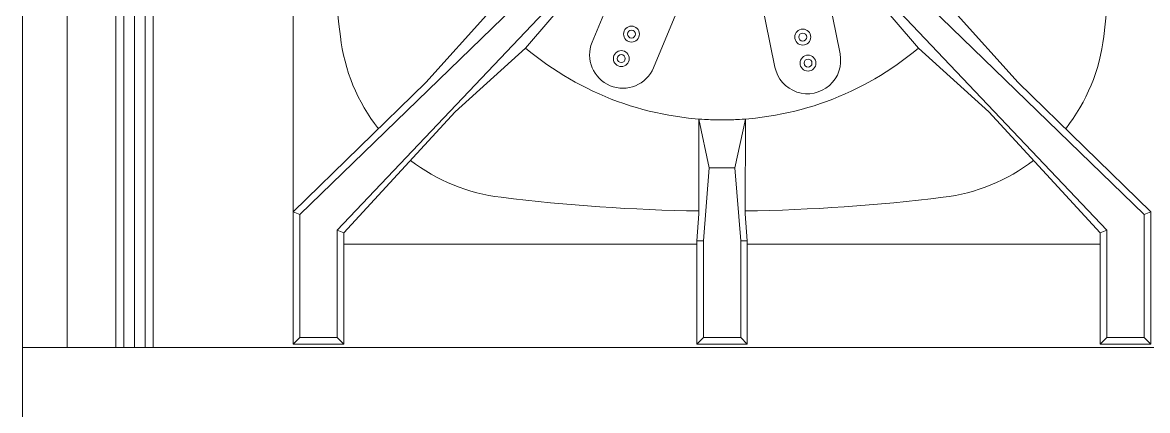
# Model space of a CAD drawing. Extents: x 306 to 2240, y 18 to 779.
# Drawn here: x 688.7702 to 689.1932, y 391.181 to 391.3269 of the extents above; entities that cross this region are included whole.
import ezdxf

# ---------------------------------------------------------------- set-up
doc = ezdxf.new("R2010")
doc.units = 0
doc.header["$MEASUREMENT"] = 0
doc.linetypes.add('ACAD_ISO03W100', pattern=[30, 12, -18])
doc.layers.add('EQUIPAMIENTO SUPER', color=1, linetype='Continuous')
doc.layers.add('Sanitario', color=1, linetype='Continuous')

msp = doc.modelspace()

# ---------------------------------------------------------------- linework, layer by layer
at = {"layer": 'EQUIPAMIENTO SUPER', "color": 253, "lineweight": 0}
for p, q in [((688.78699494084, 391.204752502158, -6.438942029e-07), (688.78699494084, 392.0047525021575, -6.438942029e-07)), ((688.78699494084, 391.204752502158, -6.438942029e-07), (688.78699494084, 392.0047525021575, -6.438942029e-07)), ((688.8052408786557, 391.204752502158, -6.438942029e-07), (688.8052408786557, 392.0047525021575, -6.438942029e-07)), ((688.8052408786557, 391.204752502158, -6.438942029e-07), (688.8052408786557, 392.0047525021575, -6.438942029e-07)), ((688.8082408786563, 391.204752502158, -6.438942029e-07), (688.8082408786563, 392.0047525021575, -6.438942029e-07)), ((688.8082408786563, 391.204752502158, -6.438942029e-07), (688.8082408786563, 392.0047525021575, -6.438942029e-07)), ((688.8122408786571, 391.204752502158, -6.438942029e-07), (688.8122408786571, 392.0047525021575, -6.438942029e-07)), ((688.8122408786571, 391.204752502158, -6.438942029e-07), (688.8122408786571, 392.0047525021575, -6.438942029e-07)), ((688.8163362679685, 391.204752502158, -6.438942029e-07), (688.8163362679685, 392.0047525021575, -6.438942029e-07)), ((688.8163362679685, 391.204752502158, -6.438942029e-07), (688.8163362679685, 392.0047525021575, -6.438942029e-07)), ((688.8193362679652, 391.204752502158, -6.438942029e-07), (688.8193362679652, 392.0047525021575, -6.438942029e-07)), ((688.8193362679652, 391.204752502158, -6.438942029e-07), (688.8193362679652, 392.0047525021575, -6.438942029e-07)), ((688.8719949408389, 391.404752502158, -6.438942029e-07), (688.8719949408389, 391.2435025021577, -6.438942029e-07)), ((689.0055287568815, 391.3705035033763, -6.438942029e-07), (688.9843850140445, 391.3194579926606, -6.438942029e-07)), ((689.028625745194, 391.3609364175672, -6.438942029e-07), (689.0074820023606, 391.3098909068516, -6.438942029e-07)), ((689.0716643679175, 391.3446645641073, -6.438942029e-07), (689.0776251042647, 391.3150546447259, -6.438942029e-07)), ((689.047636231468, 391.3373454687577, -6.438942029e-07), (689.0531167751745, 391.3101209032254, -6.438942029e-07)), ((689.0284249408384, 391.2722525021574, -6.438942029e-07), (689.0244838353087, 391.2905881774765, -6.438942029e-07)), ((689.0380649408385, 391.2722525021574, -6.438942029e-07), (689.0420060463642, 391.2905881774765, -6.438942029e-07)), ((688.8719949408389, 391.2557244453878, -6.438942029e-07), (688.8744949408377, 391.2546519970944, -6.438942029e-07)), ((689.1944949408376, 391.2557244453878, -6.438942029e-07), (689.1919949408388, 391.2546519970942, -6.438942029e-07)), ((688.888494940837, 391.2488530072214, -6.438942029e-07), (688.8909949408393, 391.2478552195066, -6.438942029e-07)), ((689.177994940836, 391.2488530072208, -6.438942029e-07), (689.1754949408372, 391.2478552195066, -6.438942029e-07)), ((688.8744949408377, 391.2085025021576, -6.438942029e-07), (688.8719949408389, 391.2060025021576, -6.438942029e-07)), ((688.888494940837, 391.2085025021576, -6.438942029e-07), (688.8909949408393, 391.2060025021576, -6.438942029e-07)), ((689.0262449408388, 391.2085025021576, -6.438942029e-07), (689.0237449408362, 391.2060025021576, -6.438942029e-07)), ((689.0402449408377, 391.2085025021576, -6.438942029e-07), (689.0427449408367, 391.2060025021576, -6.438942029e-07)), ((689.177994940836, 391.2085025021576, -6.438942029e-07), (689.1754949408372, 391.2060025021576, -6.438942029e-07)), ((689.1919949408388, 391.2085025021576, -6.438942029e-07), (689.1944949408376, 391.2060025021576, -6.438942029e-07)), ((689.566994940839, 391.204752502158, -6.438942029e-07), (688.78699494084, 391.204752502158, -6.438942029e-07)), ((689.566994940839, 391.204752502158, -6.438942029e-07), (688.78699494084, 391.204752502158, -6.438942029e-07))]:
    msp.add_line(p, q, dxfattribs=at)
at = {"layer": 'EQUIPAMIENTO SUPER', "color": 253, "linetype": 'ACAD_ISO03W100', "lineweight": 0}
for p, q in [((689.0262449408388, 391.244752502158, -6.438942029e-07), (689.0237449408362, 391.2448514378784, -6.438942029e-07)), ((689.0402449408377, 391.244752502158, -6.438942029e-07), (689.0427449408367, 391.2448514378784, -6.438942029e-07))]:
    msp.add_line(p, q, dxfattribs=at)
at = {"layer": 'EQUIPAMIENTO SUPER', "color": 253, "lineweight": 0, "elevation": -6.438508219e-07}
for points in [[(688.78699494084, 391.204752502158), (688.7701595334822, 391.204752502158), (688.7701595334822, 392.0047525021575), (688.78699494084, 392.0047525021575)], [(688.78699494084, 391.204752502158), (688.7701595334822, 391.204752502158), (688.7701595334822, 392.0047525021575), (688.78699494084, 392.0047525021575)], [(689.0051311089177, 391.3706264229799), (688.9991184576198, 391.3766390742757), (688.9457914469881, 391.3308462344018), (688.9218348962517, 391.3043144517698), (688.8719949408389, 391.2557244453878), (688.8719949408389, 391.2060025021576), (688.8909949408393, 391.2060025021576), (688.8909949408393, 391.2478552195066), (688.9328753552893, 391.2932807734671), (688.95938826903, 391.3172571192528), (689.0051311089177, 391.3706264229799)], [(688.8744949408377, 391.2085025021576), (688.8744949408377, 391.2546519970942), (688.9990466530385, 391.3755039618258), (689.0041412861815, 391.3705634343432), (688.888494940837, 391.2488530072214), (688.888494940837, 391.2085025021576), (688.8744949408377, 391.2085025021576), (688.8744949408377, 391.2085025021576)], [(689.0613587727589, 391.3706264229799), (689.0673714240531, 391.3766390742757), (689.1206984346848, 391.3308462344018), (689.1446549854213, 391.3043144517698), (689.1944949408376, 391.2557244453878), (689.1944949408376, 391.2060025021576), (689.1754949408372, 391.2060025021576), (689.1754949408372, 391.2478552195066), (689.1336145263836, 391.2932807734671), (689.107101612643, 391.3172571192528), (689.0613587727589, 391.3706264229799)], [(689.1919949408388, 391.2085025021576), (689.1919949408388, 391.2546519970942), (689.0674432286384, 391.3755039618258), (689.0623485954953, 391.3705634343432), (689.177994940836, 391.2488530072208), (689.177994940836, 391.2085025021576), (689.1919949408388, 391.2085025021576), (689.1919949408388, 391.2085025021576)], [(689.0244838353087, 391.2905881774761), (689.0245498200989, 391.2550047313052), (689.0237449408362, 391.2448514378784), (689.0237449408362, 391.2060025021576), (689.0332449408365, 391.2060025021576)], [(689.0420060463642, 391.2905881774761), (689.0419400615777, 391.2550047313052), (689.0427449408367, 391.2448514378784), (689.0427449408367, 391.2060025021576), (689.0332449408365, 391.2060025021576)], [(689.0332449408365, 391.2085025021576), (689.0262449408388, 391.2085025021576), (689.0262449408388, 391.244752502158), (689.0284249408384, 391.2722525021574), (689.0332449408365, 391.2722525021574)], [(689.0332449408365, 391.2085025021576), (689.0402449408377, 391.2085025021576), (689.0402449408377, 391.244752502158), (689.0380649408385, 391.2722525021574), (689.0332449408365, 391.2722525021574)], [(689.0237449408362, 391.2435025021577), (688.8909949408393, 391.2435025021577)], [(689.0427449408367, 391.2435025021577), (689.1754949408372, 391.2435025021577)]]:
    msp.add_lwpolyline(points, dxfattribs=at)
at = {"layer": 'EQUIPAMIENTO SUPER', "color": 253, "lineweight": 0}
for centre, radius in [((688.9991863173767, 391.3225274257821, -6.438942029e-07), 0.003), ((688.9991863173767, 391.3225274257821, -6.438942029e-07), 0.003), ((688.9991863173767, 391.3225274257821, -6.438942029e-07), 0.003), ((688.9991863173767, 391.3225274257821, -6.438942029e-07), 0.003), ((688.9991863173767, 391.3225274257821, -6.438942029e-07), 0.003), ((688.9991863173767, 391.3225274257821, -6.438942029e-07), 0.003), ((688.9991863173767, 391.3225274257821, -6.438942029e-07), 0.003), ((688.9991863173767, 391.3225274257821, -6.438942029e-07), 0.003), ((688.9991863173767, 391.3225274257821, -6.438942029e-07), 0.003), ((688.9991863173767, 391.3225274257821, -6.438942029e-07), 0.003), ((688.9991863173767, 391.3225274257821, -6.438942029e-07), 0.003), ((688.9991863173767, 391.3225274257821, -6.438942029e-07), 0.003), ((688.9991863173767, 391.3225274257821, -6.438942029e-07), 0.003), ((688.9991863173767, 391.3225274257821, -6.438942029e-07), 0.003), ((688.9991863173767, 391.3225274257821, -6.438942029e-07), 0.003), ((688.9991863173767, 391.3225274257821, -6.438942029e-07), 0.003), ((689.0635972928926, 391.3213983531604, -6.438942029e-07), 0.003), ((689.0635972928926, 391.3213983531604, -6.438942029e-07), 0.003), ((689.0635972928926, 391.3213983531604, -6.438942029e-07), 0.003), ((689.0635972928926, 391.3213983531604, -6.438942029e-07), 0.003), ((689.0635972928926, 391.3213983531604, -6.438942029e-07), 0.003), ((689.0635972928926, 391.3213983531604, -6.438942029e-07), 0.003), ((689.0635972928926, 391.3213983531604, -6.438942029e-07), 0.003), ((689.0635972928926, 391.3213983531604, -6.438942029e-07), 0.003), ((689.0635972928926, 391.3213983531604, -6.438942029e-07), 0.003), ((689.0635972928926, 391.3213983531604, -6.438942029e-07), 0.003), ((689.0635972928926, 391.3213983531604, -6.438942029e-07), 0.003), ((689.0635972928926, 391.3213983531604, -6.438942029e-07), 0.003), ((689.0635972928926, 391.3213983531604, -6.438942029e-07), 0.003), ((689.0635972928926, 391.3213983531604, -6.438942029e-07), 0.003), ((689.0635972928926, 391.3213983531604, -6.438942029e-07), 0.003), ((689.0635972928926, 391.3213983531604, -6.438942029e-07), 0.003), ((688.9991863173767, 391.3225274257821, -6.438942029e-07), 0.0015), ((688.9991863173767, 391.3225274257821, -6.438942029e-07), 0.0015), ((688.9991863173767, 391.3225274257821, -6.438942029e-07), 0.0015), ((688.9991863173767, 391.3225274257821, -6.438942029e-07), 0.0015), ((688.9991863173767, 391.3225274257821, -6.438942029e-07), 0.0015), ((688.9991863173767, 391.3225274257821, -6.438942029e-07), 0.0015), ((688.9991863173767, 391.3225274257821, -6.438942029e-07), 0.0015), ((688.9991863173767, 391.3225274257821, -6.438942029e-07), 0.0015), ((688.9991863173767, 391.3225274257821, -6.438942029e-07), 0.0015), ((688.9991863173767, 391.3225274257821, -6.438942029e-07), 0.0015), ((688.9991863173767, 391.3225274257821, -6.438942029e-07), 0.0015), ((688.9991863173767, 391.3225274257821, -6.438942029e-07), 0.0015), ((688.9991863173767, 391.3225274257821, -6.438942029e-07), 0.0015), ((688.9991863173767, 391.3225274257821, -6.438942029e-07), 0.0015), ((688.9991863173767, 391.3225274257821, -6.438942029e-07), 0.0015), ((688.9991863173767, 391.3225274257821, -6.438942029e-07), 0.0015), ((689.0635972928926, 391.3213983531604, -6.438942029e-07), 0.0015), ((689.0635972928926, 391.3213983531604, -6.438942029e-07), 0.0015), ((689.0635972928926, 391.3213983531604, -6.438942029e-07), 0.0015), ((689.0635972928926, 391.3213983531604, -6.438942029e-07), 0.0015), ((689.0635972928926, 391.3213983531604, -6.438942029e-07), 0.0015), ((689.0635972928926, 391.3213983531604, -6.438942029e-07), 0.0015), ((689.0635972928926, 391.3213983531604, -6.438942029e-07), 0.0015), ((689.0635972928926, 391.3213983531604, -6.438942029e-07), 0.0015), ((689.0635972928926, 391.3213983531604, -6.438942029e-07), 0.0015), ((689.0635972928926, 391.3213983531604, -6.438942029e-07), 0.0015), ((689.0635972928926, 391.3213983531604, -6.438942029e-07), 0.0015), ((689.0635972928926, 391.3213983531604, -6.438942029e-07), 0.0015), ((689.0635972928926, 391.3213983531604, -6.438942029e-07), 0.0015), ((689.0635972928926, 391.3213983531604, -6.438942029e-07), 0.0015), ((689.0635972928926, 391.3213983531604, -6.438942029e-07), 0.0015), ((689.0635972928926, 391.3213983531604, -6.438942029e-07), 0.0015), ((688.9953594830536, 391.3132886304574, -6.438942029e-07), 0.003), ((688.9953594830536, 391.3132886304574, -6.438942029e-07), 0.003), ((688.9953594830536, 391.3132886304574, -6.438942029e-07), 0.003), ((688.9953594830536, 391.3132886304574, -6.438942029e-07), 0.003), ((688.9953594830536, 391.3132886304574, -6.438942029e-07), 0.003), ((688.9953594830536, 391.3132886304574, -6.438942029e-07), 0.003), ((688.9953594830536, 391.3132886304574, -6.438942029e-07), 0.003), ((688.9953594830536, 391.3132886304574, -6.438942029e-07), 0.003), ((688.9953594830536, 391.3132886304574, -6.438942029e-07), 0.003), ((688.9953594830536, 391.3132886304574, -6.438942029e-07), 0.003), ((688.9953594830536, 391.3132886304574, -6.438942029e-07), 0.003), ((688.9953594830536, 391.3132886304574, -6.438942029e-07), 0.003), ((688.9953594830536, 391.3132886304574, -6.438942029e-07), 0.003), ((688.9953594830536, 391.3132886304574, -6.438942029e-07), 0.003), ((688.9953594830536, 391.3132886304574, -6.438942029e-07), 0.003), ((688.9953594830536, 391.3132886304574, -6.438942029e-07), 0.003), ((688.9953594830536, 391.3132886304574, -6.438942029e-07), 0.0015), ((688.9953594830536, 391.3132886304574, -6.438942029e-07), 0.0015), ((688.9953594830536, 391.3132886304574, -6.438942029e-07), 0.0015), ((688.9953594830536, 391.3132886304574, -6.438942029e-07), 0.0015), ((688.9953594830536, 391.3132886304574, -6.438942029e-07), 0.0015), ((688.9953594830536, 391.3132886304574, -6.438942029e-07), 0.0015), ((688.9953594830536, 391.3132886304574, -6.438942029e-07), 0.0015), ((688.9953594830536, 391.3132886304574, -6.438942029e-07), 0.0015), ((688.9953594830536, 391.3132886304574, -6.438942029e-07), 0.0015), ((688.9953594830536, 391.3132886304574, -6.438942029e-07), 0.0015), ((688.9953594830536, 391.3132886304574, -6.438942029e-07), 0.0015), ((688.9953594830536, 391.3132886304574, -6.438942029e-07), 0.0015), ((688.9953594830536, 391.3132886304574, -6.438942029e-07), 0.0015), ((688.9953594830536, 391.3132886304574, -6.438942029e-07), 0.0015), ((688.9953594830536, 391.3132886304574, -6.438942029e-07), 0.0015), ((688.9953594830536, 391.3132886304574, -6.438942029e-07), 0.0015), ((689.0655707894897, 391.311595021524, -6.438942029e-07), 0.003), ((689.0655707894897, 391.311595021524, -6.438942029e-07), 0.003), ((689.0655707894897, 391.311595021524, -6.438942029e-07), 0.003), ((689.0655707894897, 391.311595021524, -6.438942029e-07), 0.003), ((689.0655707894897, 391.311595021524, -6.438942029e-07), 0.003), ((689.0655707894897, 391.311595021524, -6.438942029e-07), 0.003), ((689.0655707894897, 391.311595021524, -6.438942029e-07), 0.003), ((689.0655707894897, 391.311595021524, -6.438942029e-07), 0.003), ((689.0655707894897, 391.311595021524, -6.438942029e-07), 0.003), ((689.0655707894897, 391.311595021524, -6.438942029e-07), 0.003), ((689.0655707894897, 391.311595021524, -6.438942029e-07), 0.003), ((689.0655707894897, 391.311595021524, -6.438942029e-07), 0.003), ((689.0655707894897, 391.311595021524, -6.438942029e-07), 0.003), ((689.0655707894897, 391.311595021524, -6.438942029e-07), 0.003), ((689.0655707894897, 391.311595021524, -6.438942029e-07), 0.003), ((689.0655707894897, 391.311595021524, -6.438942029e-07), 0.003), ((689.0655707894897, 391.311595021524, -6.438942029e-07), 0.0015), ((689.0655707894897, 391.311595021524, -6.438942029e-07), 0.0015), ((689.0655707894897, 391.311595021524, -6.438942029e-07), 0.0015), ((689.0655707894897, 391.311595021524, -6.438942029e-07), 0.0015), ((689.0655707894897, 391.311595021524, -6.438942029e-07), 0.0015), ((689.0655707894897, 391.311595021524, -6.438942029e-07), 0.0015), ((689.0655707894897, 391.311595021524, -6.438942029e-07), 0.0015), ((689.0655707894897, 391.311595021524, -6.438942029e-07), 0.0015), ((689.0655707894897, 391.311595021524, -6.438942029e-07), 0.0015), ((689.0655707894897, 391.311595021524, -6.438942029e-07), 0.0015), ((689.0655707894897, 391.311595021524, -6.438942029e-07), 0.0015), ((689.0655707894897, 391.311595021524, -6.438942029e-07), 0.0015), ((689.0655707894897, 391.311595021524, -6.438942029e-07), 0.0015), ((689.0655707894897, 391.311595021524, -6.438942029e-07), 0.0015), ((689.0655707894897, 391.311595021524, -6.438942029e-07), 0.0015), ((689.0655707894897, 391.311595021524, -6.438942029e-07), 0.0015)]:
    msp.add_circle(centre, radius, dxfattribs=at)
for centre, radius, start, end in [((689.5502449408361, 391.4047689414827, -6.438942029e-07), 0.6657500000000001, 180.751086381999, 187.1729403872386), ((688.5162449408368, 391.4047689414827, -6.438942029e-07), 0.6657500000000001, 352.8270596127614, 359.248913618001), ((688.9580027548168, 391.329515101016, -6.438942029e-07), 0.06875, 186.5772487141416, 218.2581852054179), ((689.1084871268599, 391.329515101016, -6.438942029e-07), 0.06875, 321.7418147945821, 353.4227512858584), ((689.0332449408365, 391.404752502158, -6.438942029e-07), 0.1145, 229.8315927053829, 270), ((688.9959335082007, 391.3146744497562, -6.438942029e-07), 0.0125000000000001, 157.4999999999867, 337.4999999999866), ((689.0332449408365, 391.404752502158, -6.438942029e-07), 0.1145, 270, 310.168407294617), ((689.0653709397216, 391.3125877739757, -6.438942029e-07), 0.0125, 191.3820169871422, 11.38201698714222), ((689.0332449408365, 391.404752502158, -6.438942029e-07), 0.114499999999998, 265.6116551413012, 270), ((689.0332449408365, 391.404752502158, -6.438942029e-07), 0.114499999999998, 270, 274.3883448584909), ((688.9580075396938, 391.329510316136, -6.438942029e-07), 0.06875, 232.3990500572724, 263.4227512857748), ((689.1084823419792, 391.329510316136, -6.438942029e-07), 0.06875, 276.5772487142252, 307.6009499427275), ((689.0332613801642, 391.9217525021573, -6.438942029e-07), 0.6657500000000001, 262.8270596128631, 269.2500759311597), ((689.0332285015124, 391.9217525021573, -6.438942029e-07), 0.6657500000000001, 270.7499240688402, 277.1729403871368)]:
    msp.add_arc(centre, radius, start, end, dxfattribs=at)
at = {"layer": 'Sanitario', "color": 253, "lineweight": 0, "elevation": -6.438508219e-07}
msp.add_lwpolyline([(688.7701595334822, 392.1047525021576), (689.6979302473833, 392.1047525021576), (689.6979302473833, 390.6005768772004), (688.7701595334822, 390.6005768772004)], close=True, dxfattribs=at)

doc.saveas('drawing.dxf')
